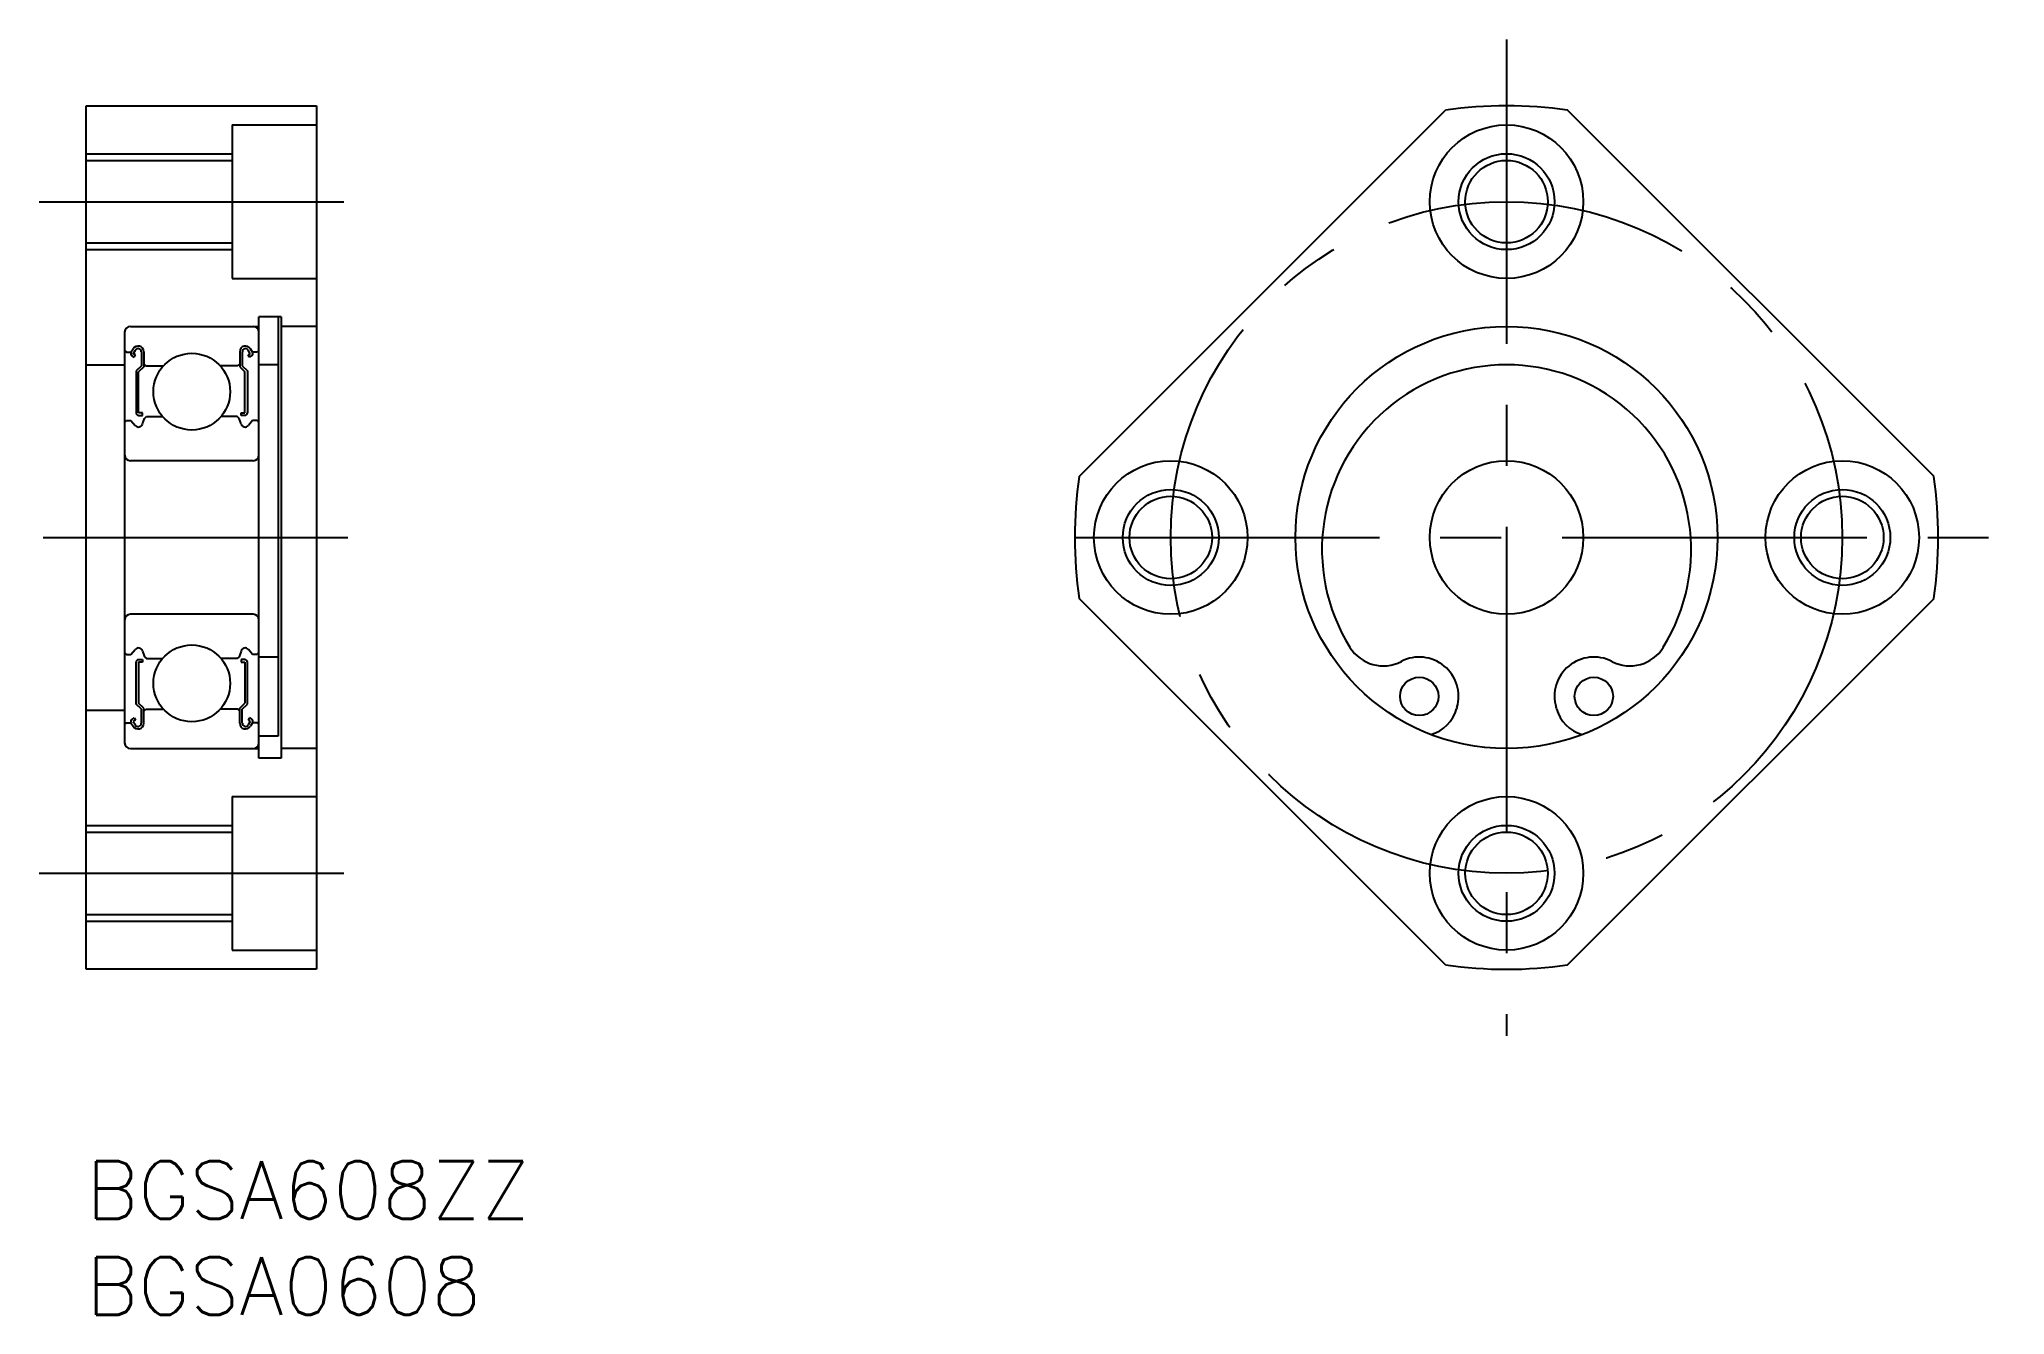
# Model space of a CAD drawing. Extents: x -2 to 100, y -8 to 58.
import ezdxf

# ---------------------------------------------------------------- set-up
doc = ezdxf.new("R2010")
doc.units = 0
doc.header["$LTSCALE"] = 0.5
doc.linetypes.add('CENTER', pattern=[50.8, 31.75, -6.35, 6.35, -6.35])
for name, color, linetype in [('MSM_CENTER', 1, 'CENTER'), ('MSM_CONTINUOUS', 7, 'CONTINUOUS'), ('MSM_NARROW', 5, 'CONTINUOUS'), ('MSM_PART_NUMBER', 7, 'CONTINUOUS')]:
    doc.layers.add(name, color=color, linetype=linetype)
doc.styles.get("Standard").update_dxf_attribs({"font": 'txt.shx', "height": 3, "bigfont": 'bigfont.shx'})

# ---------------------------------------------------------------- blocks, each defined once
blk = doc.blocks.new('*U4')
at = {"layer": 'MSM_PART_NUMBER'}
blk.add_text('BGSA608ZZ', height=3, dxfattribs=at).set_placement((0, -3))
blk = doc.blocks.new('*U5')
at = {"layer": 'MSM_PART_NUMBER'}
blk.add_text('BGSA0608', height=3, dxfattribs=at).set_placement((0, -8))

msp = doc.modelspace()

# ---------------------------------------------------------------- linework, layer by layer
at = {"layer": 'MSM_CENTER', "linetype": 'CENTER'}
for p, q in [((74.02, 58.46), (74.02, 6.54)), ((-2.45, 50), (13.72, 50)), ((-2.24, 32.5), (15.57, 32.5)), ((51.52, 32.5), (99.98, 32.5)), ((-2.45, 15), (13.72, 15))]:
    msp.add_line(p, q, dxfattribs=at)
msp.add_circle((74.02, 32.5), 17.5, dxfattribs=at)
at = {"layer": 'MSM_CONTINUOUS', "linetype": 'CONTINUOUS'}
for p, q in [((0, 10), (0, 55)), ((0, 55), (12, 55)), ((12, 55), (12, 10)), ((51.75, 35.68), (70.84, 54.77)), ((96.3, 35.68), (77.2, 54.77)), ((7.6, 54), (7.6, 46)), ((7.6, 54), (12, 54)), ((0, 52.15), (7.6, 52.15)), ((0, 47.85), (7.6, 47.85)), ((7.6, 46), (12, 46)), ((2, 43.2), (2, 21.8)), ((2.3, 43.5), (9, 43.5)), ((12, 43.5), (10.16, 43.5)), ((2, 42.25), (2.1, 42.15)), ((2.1, 42.15), (2.33, 42.15)), ((2.33, 42.15), (2.44, 42.33)), ((2.45, 42.08), (2.56, 42.27)), ((2.56, 42.02), (2.45, 42.08)), ((2.5, 41.9), (2.56, 42.02)), ((2.87, 42.18), (2.87, 41.45)), ((3, 42.18), (3, 41.39)), ((8, 42.18), (8, 41.39)), ((8.13, 42.18), (8.13, 41.45)), ((8.55, 42.08), (8.44, 42.27)), ((8.44, 42.02), (8.55, 42.08)), ((8.5, 41.9), (8.44, 42.02)), ((8.67, 42.15), (8.56, 42.33)), ((8.9, 42.15), (8.67, 42.15)), ((9, 42.25), (8.9, 42.15)), ((0, 41.5), (2, 41.5)), ((2.38, 41.97), (2.5, 41.9)), ((2.87, 41.45), (2.6, 41.18)), ((2.6, 41.18), (2.6, 39)), ((3, 41.39), (2.73, 41.13)), ((2.73, 39), (2.73, 41.13)), ((3, 41.55), (3.1, 41.45)), ((3.1, 41.45), (4.02, 41.45)), ((7.9, 41.45), (6.98, 41.45)), ((8, 41.55), (7.9, 41.45)), ((8, 41.39), (8.27, 41.13)), ((8.13, 41.45), (8.4, 41.18)), ((8.27, 39), (8.27, 41.13)), ((8.4, 41.18), (8.4, 39)), ((8.62, 41.97), (8.5, 41.9)), ((2.93, 39), (2.73, 39)), ((2.93, 38.86), (2.93, 39)), ((8.07, 38.86), (8.07, 39)), ((8.07, 39), (8.27, 39)), ((2, 38.5), (2.1, 38.6)), ((2.1, 38.6), (2.33, 38.6)), ((2.33, 38.6), (2.55, 38.34)), ((2.73, 38.86), (2.93, 38.86)), ((2.93, 38.42), (3.04, 38.71)), ((3.04, 38.71), (3.14, 38.8)), ((3.14, 38.8), (3.98, 38.8)), ((7.86, 38.8), (7.02, 38.8)), ((7.96, 38.71), (7.86, 38.8)), ((8.07, 38.42), (7.96, 38.71)), ((8.27, 38.86), (8.07, 38.86)), ((8.67, 38.6), (8.45, 38.34)), ((8.9, 38.6), (8.67, 38.6)), ((9, 38.5), (8.9, 38.6)), ((8.7, 36.5), (2.3, 36.5)), ((0, 32.5), (0, 32.5)), ((70.84, 10.23), (51.75, 29.32)), ((77.2, 10.23), (96.3, 29.32)), ((8.7, 28.5), (2.3, 28.5)), ((2.33, 26.4), (2.55, 26.66)), ((8.67, 26.4), (8.45, 26.66)), ((2, 26.5), (2.1, 26.4)), ((2.1, 26.4), (2.33, 26.4)), ((2.6, 23.82), (2.6, 26)), ((2.73, 26.14), (2.93, 26.14)), ((2.73, 26), (2.73, 23.87)), ((2.93, 26), (2.73, 26)), ((2.93, 26.58), (3.04, 26.29)), ((2.93, 26.14), (2.93, 26)), ((3.04, 26.29), (3.14, 26.2)), ((3.14, 26.2), (3.98, 26.2)), ((7.86, 26.2), (7.02, 26.2)), ((7.96, 26.29), (7.86, 26.2)), ((8.07, 26.58), (7.96, 26.29)), ((8.07, 26.14), (8.07, 26)), ((8.27, 26.14), (8.07, 26.14)), ((8.07, 26), (8.27, 26)), ((8.27, 26), (8.27, 23.87)), ((8.4, 23.82), (8.4, 26)), ((8.9, 26.4), (8.67, 26.4)), ((9, 26.5), (8.9, 26.4)), ((2.87, 23.55), (2.6, 23.82)), ((3, 23.61), (2.73, 23.87)), ((3, 22.82), (3, 23.61)), ((8, 23.61), (8.27, 23.87)), ((8, 22.82), (8, 23.61)), ((8.13, 23.55), (8.4, 23.82)), ((0, 23.5), (2, 23.5)), ((2, 22.75), (2.1, 22.85)), ((2.1, 22.85), (2.33, 22.85)), ((2.33, 22.85), (2.44, 22.67)), ((2.38, 23.03), (2.5, 23.1)), ((2.56, 22.98), (2.45, 22.92)), ((2.45, 22.92), (2.56, 22.73)), ((2.5, 23.1), (2.56, 22.98)), ((2.87, 22.82), (2.87, 23.55)), ((3, 23.45), (3.1, 23.55)), ((3.1, 23.55), (4.02, 23.55)), ((7.9, 23.55), (6.98, 23.55)), ((8, 23.45), (7.9, 23.55)), ((8.13, 22.82), (8.13, 23.55)), ((8.5, 23.1), (8.44, 22.98)), ((8.44, 22.98), (8.55, 22.92)), ((8.55, 22.92), (8.44, 22.73)), ((8.62, 23.03), (8.5, 23.1)), ((8.67, 22.85), (8.56, 22.67)), ((8.9, 22.85), (8.67, 22.85)), ((9, 22.75), (8.9, 22.85)), ((0, 21.25), (0, 21.25)), ((2.3, 21.5), (9, 21.5)), ((12, 21.5), (10.16, 21.5)), ((7.6, 19), (12, 19)), ((0, 17.15), (7.6, 17.15)), ((0, 12.85), (7.6, 12.85)), ((7.6, 11), (12, 11)), ((12, 10), (0, 10))]:
    msp.add_line(p, q, dxfattribs=at)
at = {"layer": 'MSM_CONTINUOUS'}
for p, q in [((9, 21), (9, 44)), ((10.15, 44), (9, 44)), ((10, 44), (10, 22.14)), ((10.15, 44), (10.15, 21)), ((10, 41.5), (9, 41.5)), ((10, 26.27), (9, 26.27)), ((71.44, 23.64), (71.42, 23.58)), ((76.62, 23.58), (76.6, 23.64)), ((10, 22.14), (9, 22.14)), ((10.15, 21), (9, 21)), ((7.6, 19), (7.6, 11))]:
    msp.add_line(p, q, dxfattribs=at)
at = {"layer": 'MSM_CONTINUOUS', "linetype": 'CONTINUOUS'}
for centre, radius in [((74.02, 50), 4), ((74.02, 50), 2.15), ((5.5, 40.1), 2), ((56.52, 32.5), 4), ((91.52, 32.5), 4), ((56.52, 32.5), 2.15), ((91.52, 32.5), 2.15), ((5.5, 24.9), 2), ((74.02, 15), 4), ((74.02, 15), 2.15)]:
    msp.add_circle(centre, radius, dxfattribs=at)
at = {"layer": 'MSM_CONTINUOUS'}
for centre, radius in [((74.02, 32.5), 11), ((74.02, 32.5), 4), ((69.47, 24.22), 1), ((78.57, 24.22), 1)]:
    msp.add_circle(centre, radius, dxfattribs=at)
at = {"layer": 'MSM_CONTINUOUS', "linetype": 'CONTINUOUS'}
for centre, radius, start, end in [((74.02, 32.5), 22.5, 81.8699, 98.1301), ((2.3, 43.2), 0.3, 90, 180), ((8.7, 43.2), 0.3, 0, 90), ((2.45, 42.08), 0.133, 149.9969, 240.0013), ((2.7, 42.18), 0.299, 0, 150.0002), ((2.7, 42.18), 0.166, 0, 150.0044), ((8.3, 42.18), 0.299, 29.9998, 180), ((8.3, 42.18), 0.166, 29.9956, 180), ((8.55, 42.08), 0.133, 299.9987, 30.0031), ((2.73, 39), 0.133, 180, 270), ((8.27, 39), 0.133, 270, 360), ((2.72, 38.48), 0.224, 220.001, 343.1517), ((8.28, 38.48), 0.224, 196.8483, 319.999), ((2.3, 36.8), 0.3, 180, 270), ((8.7, 36.8), 0.3, 270, 0), ((74.02, 32.5), 22.5, 171.8699, 188.1301), ((74.02, 32.5), 22.5, 351.8699, 8.1301), ((2.3, 28.2), 0.3, 90, 180), ((8.7, 28.2), 0.3, 0, 90), ((2.72, 26.52), 0.224, 16.8483, 139.999), ((8.28, 26.52), 0.224, 40.001, 163.1517), ((2.73, 26), 0.133, 90, 180), ((8.27, 26), 0.133, 0, 90), ((2.45, 22.92), 0.133, 119.9987, 210.0031), ((2.7, 22.82), 0.299, 209.9998, 0), ((2.7, 22.82), 0.166, 209.9956, 0), ((8.3, 22.82), 0.299, 180, 330.0002), ((8.3, 22.82), 0.166, 180, 330.0044), ((8.55, 22.92), 0.133, 329.9969, 60.0013), ((2.3, 21.8), 0.3, 180, 270), ((8.7, 21.8), 0.3, 270, 0), ((74.02, 32.5), 22.5, 261.8699, 278.1301)]:
    msp.add_arc(centre, radius, start, end, dxfattribs=at)
at = {"layer": 'MSM_CONTINUOUS'}
for centre, radius, start, end in [((74.02, 31.88), 9.62, 328.0223, 211.9777), ((67.6, 27.86), 2.05, 211.9777, 297.2224), ((80.45, 27.86), 2.05, 242.7776, 328.0223), ((69.47, 24.22), 2.05, 343.7466, 117.2224), ((78.57, 24.22), 2.05, 62.7776, 196.2534), ((69.5, 24.14), 2, 286.8489, 343.7466), ((78.54, 24.14), 2, 196.2534, 253.1511)]:
    msp.add_arc(centre, radius, start, end, dxfattribs=at)
at = {"layer": 'MSM_NARROW', "color": 5}
for p, q in [((0, 52.5), (7.6, 52.5)), ((0, 47.5), (7.6, 47.5)), ((0, 17.5), (7.6, 17.5)), ((0, 12.5), (7.6, 12.5))]:
    msp.add_line(p, q, dxfattribs=at)
for centre in [(74.02, 50), (56.52, 32.5), (91.52, 32.5), (74.02, 15)]:
    msp.add_circle(centre, 2.5, dxfattribs=at)

# ---------------------------------------------------------------- block references
at = {"layer": 'MSM_CONTINUOUS'}
for name in ['*U4', '*U5']:
    msp.add_blockref(name, (0, 0), dxfattribs=at)

doc.saveas('drawing.dxf')
